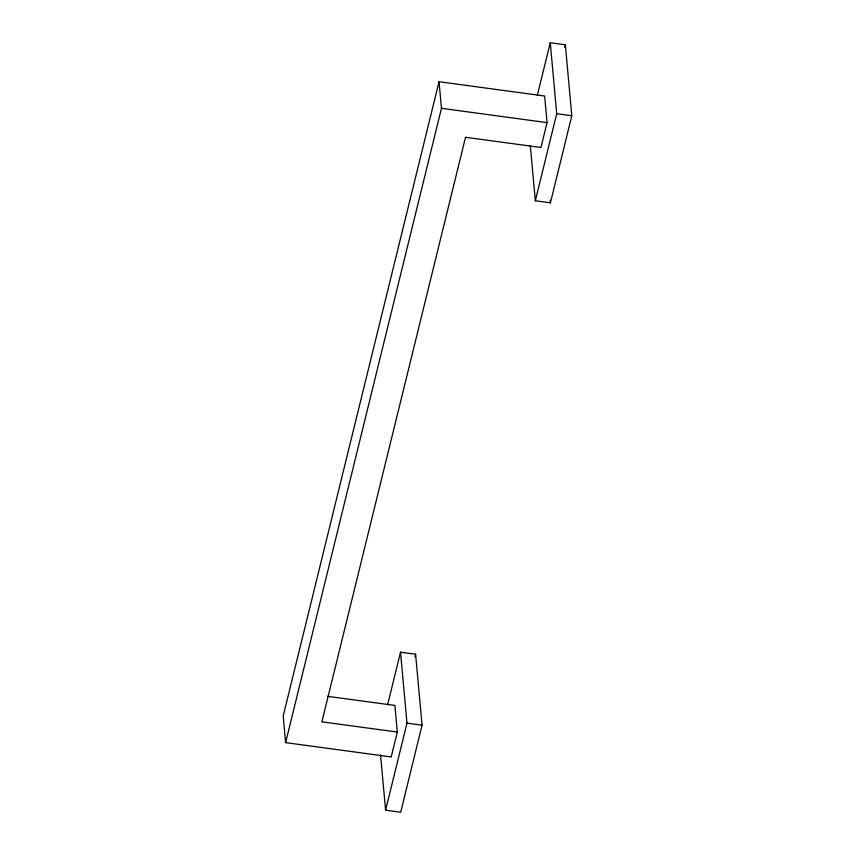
<?xml version="1.0" encoding="UTF-8"?>
<svg xmlns="http://www.w3.org/2000/svg" width="855" height="855" viewBox="0 0 855 855"><rect width="100%" height="100%" fill="white"/><g stroke="black" fill="none" stroke-linecap="round" stroke-linejoin="round"><path stroke-width="1.28" d="M397.319 732.062L321.897 721.834L465.526 137.281L540.948 147.498L547.061 122.628L544.646 96.017L439.043 81.706L283.197 716.009L285.613 742.621L391.205 756.942L397.319 732.062L394.903 705.45L327.412 696.301M285.613 742.621L441.469 108.307L439.043 81.706M387.625 704.68L400.525 652.183L415.605 654.235L422.06 725.19L400.674 812.25L385.584 810.209L380.56 755.018M537.368 95.247L550.267 42.75L565.347 44.791L571.803 115.756L550.417 202.817L535.326 200.765L530.303 145.585M414.974 656.79L415.605 654.235M564.717 47.356L565.347 44.791M385.584 810.209L406.98 723.138L400.525 652.183M535.326 200.765L556.723 113.704L550.267 42.75M556.723 113.704L571.803 115.756M441.469 108.307L547.061 122.628M406.98 723.138L422.06 725.19M550.171 200.188L550.417 202.817"/></g></svg>
